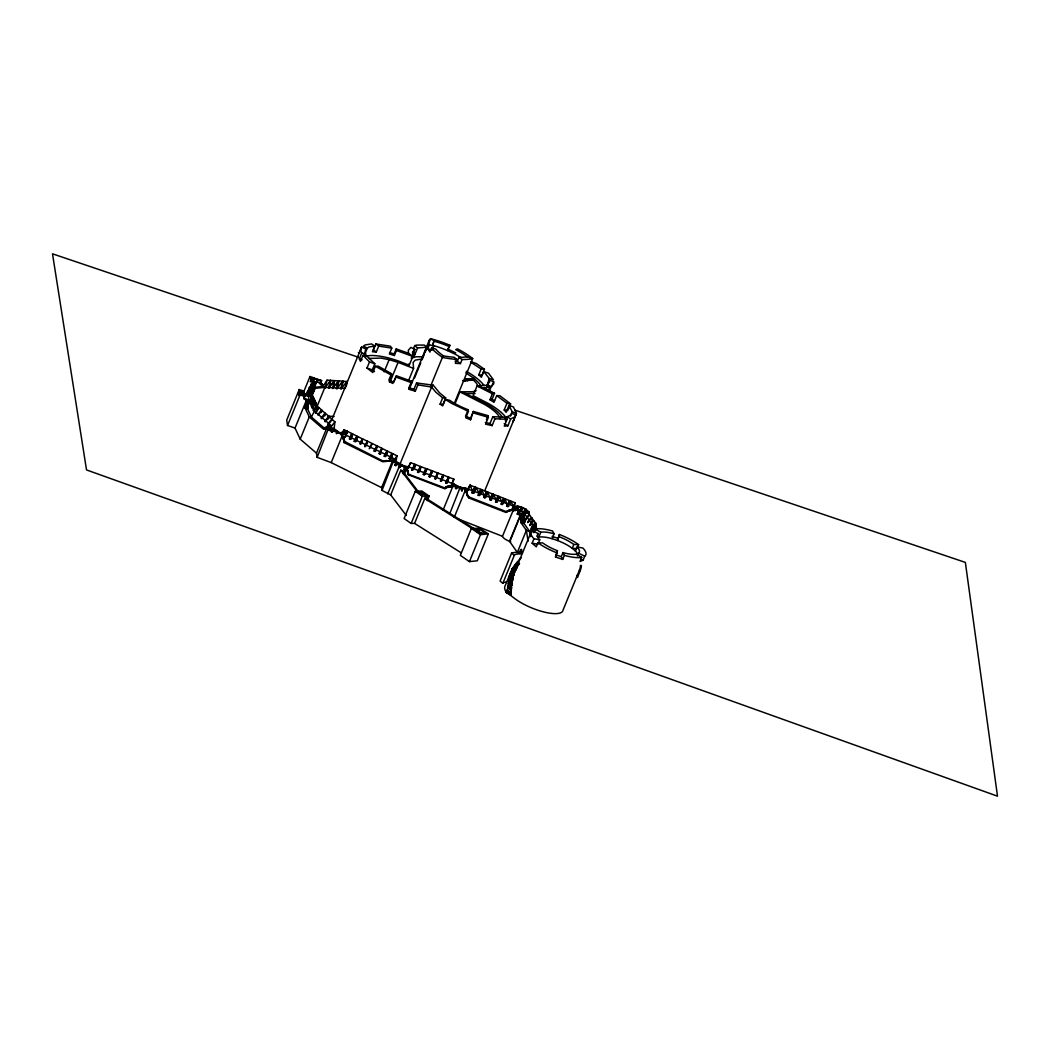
<?xml version="1.0" encoding="UTF-8"?>
<svg xmlns="http://www.w3.org/2000/svg" width="1050" height="1050" viewBox="0 0 1050 1050"><rect width="100%" height="100%" fill="white"/><g stroke="black" fill="none" stroke-linecap="round" stroke-linejoin="round"><path stroke-width="1.5" d="M406.298 515.432L390.692 494.931L382.042 490.429L381.609 487.633L331.209 462.604L317.126 457.341L316.483 453.167L300.195 439.123L295.024 428.072L306.587 399.879L305.13 408.083L309.277 416.955L311.404 417.034L317.021 405.956L318.832 407.518L315.407 413.109L319.069 407.715L321.615 409.907C316.496 415.603 316.746 417.926 321.891 410.366L325.054 413.096L321.077 418.163L321.654 418.661L325.762 413.621L328.821 416.259L324.713 421.299L325.303 421.798L329.175 416.798L331.892 419.134C326.839 424.62 326.629 427.022 332.154 419.475L334.897 421.837L334.123 428.728L341.919 434.254L344.006 429.739L347.012 431.156L345.292 436.826L347.012 431.156L340.961 432.508M510.746 588.512L512.124 583.879L508.725 582.002L509.316 577.867C509.092 569.848 517.243 569.743 511.928 579.259M520.813 552.694L520.643 551.591M324.883 415.813L325.054 413.096M331.209 462.604L342.759 434.438L337.614 431.957L336.42 433.729L337.05 431.747L333.007 430.238L332.391 432.219L331.183 431.76L331.813 429.791L330.133 428.846L328.545 428.295L317.126 457.341M332.391 432.219L333.007 430.238M328.637 418.871L328.821 416.259M321.392 412.558L321.615 409.907M311.207 395.509L313.058 387.463L312.309 393.343L310.682 396.27L311.299 400.286M577.316 553.573A22.68 6.969 22.3 0 0 575.426 551.053L577.093 546.971L582.881 548.021A29.689 9.122 22.3 0 1 584.758 556.172L583.091 560.241L580.046 561.448L581.726 557.366L576.201 554.124A22.68 6.969 22.3 0 1 562.957 552.562L564.375 555.332L562.708 559.414L555.516 557.012L557.458 550.725A22.68 6.969 22.3 0 1 542.771 542.942L537.967 542.758L536.288 546.827L532.14 543.217L533.964 538.755A29.689 9.122 22.3 0 1 532.087 530.604L538.322 533.571A22.68 6.969 22.3 0 0 539.753 539.805L538.532 542.784M577.579 547.221L578.616 544.674A29.689 9.122 22.3 0 0 559.401 534.503L557.563 540.514A22.68 6.969 22.3 0 1 572.25 548.297L575.426 551.053M555.516 557.012L557.458 550.725M552.064 538.676L554.059 533.794A22.68 6.969 22.3 0 0 540.816 532.245L538.821 537.128A22.68 6.969 22.3 0 1 552.064 538.676L557.563 540.514L559.401 534.503M308.175 394.485L308.516 393.697L311.469 394.852L312.244 389.235L310.682 396.27L304.356 394.393M313.189 391.755L313.989 385.875L309.986 391.676L314.842 384.221L314.029 390.272L312.021 394.039M441.367 480.454L440.488 480.992L441.262 481.281L443.625 475.23L448.35 477.028L445.988 483.092L446.657 483.341L449.006 477.33L453.876 479.181L451.395 485.887C449.977 485.271 449.505 487.673 450.109 485.992M445.988 483.092L448.35 477.028M446.657 483.341L449.006 477.33M312.821 392.661L314.108 385.626L309.094 393.028M492.699 497.398L493.277 494.248L498.054 496.099L496.532 501.467L495.574 501.966L496.401 502.294L499.131 496.519L503.869 498.369L501.152 504.131L502.071 504.499L504.919 498.789L509.644 500.627L506.756 506.323L508.83 506.258L507.727 505.837L504.919 498.789L502.071 504.499L504.919 498.789L503.921 501.664M312.244 398.79L312.743 396.126L314.79 400.326L313.976 404.303M315.302 405.287L315.814 402.636L316.772 404.683L315.998 408.66M346.789 381.491L341.736 388.238L345.306 388.408L346.789 381.491L343.232 381.294L341.408 389.038L340.725 389.012L342.628 381.15L338.979 380.953L337.116 388.815L336.433 388.789L338.297 380.848L334.648 380.664L332.929 388.644L334.044 380.612L330.816 380.441L329.044 383.001M350.162 437.194L345.988 435.12L347.537 431.419L351.855 433.558L349.466 438.887L350.346 439.333L352.734 434.031L356.869 436.078L354.139 441.223L355.202 441.748L357.774 436.564L362.211 438.769L360.058 444.15L362.657 438.913L367.172 441.158L364.888 446.552L367.513 441.197L371.949 443.402L369.298 448.744L372.356 443.572L376.845 445.804L374.154 451.159L377.383 446.053L381.833 448.271L379.102 453.613L382.423 448.626L386.925 450.857L384.195 456.146L384.838 456.461L387.555 451.198L391.913 453.364L389.091 458.574L389.931 458.994L392.674 453.666L396.952 455.792L396.034 461.423M312.939 402.137L313.701 398.199L310.236 403.883M313.031 402.294L313.832 398.265L310.59 403.41L312.309 408.384L315.814 402.636M314.317 403.174L314.842 400.549L315.709 402.386L312.48 407.439M391.913 453.364L391.072 458.929L389.931 458.994M311.535 394.734L313.058 387.463L307.466 395.469L304.421 394.301L306.324 395.404M346.421 385.691L347.274 381.57M330.816 380.441L328.821 388.119L330.54 380.363L326.996 380.179L323.151 386.203L321.103 383.132L313.32 381.255L314.213 378.118L317.323 379.194L316.444 382.318L317.323 379.194M313.254 391.663L314.842 384.221L311.286 389.327M487.056 494.209L487.528 491.991L492.345 493.881L490.744 499.196L489.707 499.682L491.794 499.616L490.744 499.196L487.528 491.991L484.824 497.779L483.774 497.372L486.452 491.571L481.714 489.733L479.062 495.534L478.117 495.167L480.913 489.418L476.044 487.515L473.169 493.238L471.804 492.712L474.928 487.082L470.059 485.179L466.121 492.437M481.005 493.027L481.714 489.733L484.929 496.926L485.979 497.346L484.824 497.779L487.528 491.991L486.373 496.007M326.996 380.179L325.198 387.923L321.707 385.035M515.209 502.806L513.568 508.108L512.334 508.489L515.209 502.806L510.576 500.994L507.793 506.73M361.725 352.918L365.964 354.388L365.006 352.262L365.754 348.941L361.659 347.064L360.767 350.805L361.725 352.918L359.297 358.824L360.465 361.41L362.985 355.281L367.014 356.291L374.811 363.746L372.304 369.876L374.522 371.608M475.545 489.733L476.044 487.515L480.165 495.075L481.714 489.733L479.062 495.534M356.869 436.078L355.386 441.236L354.139 441.223M414.632 468.234L415.472 464.572L420.367 466.449L418.648 471.765L419.304 472.027M413.884 468.011L414.763 464.271L410.563 462.669L407.925 468.536L406.311 468.064M386.124 454.164L386.925 450.857M386.754 454.492L387.555 451.198M391.847 457.026L392.674 453.666M380.992 451.605L381.833 448.271M376.806 448.271L377.383 446.053M509.827 503.829L510.576 500.994L513.332 506.061L508.804 504.289M362.053 441.105L362.657 438.913M366.266 444.439L367.172 441.158M376.845 445.804L375.165 451.054L374.154 451.159M492.174 498.264L493.277 494.248L497.359 501.782L499.131 496.519L502.963 503.974M362.211 438.769L360.662 443.651M356.816 439.95L357.774 436.564M366.568 444.57L367.513 441.197M420.026 470.282L421.037 466.699L425.985 468.576L423.268 474.456L424.239 474.784L426.996 468.851L431.812 470.689L429.148 476.661L429.923 476.962L432.613 471.043L437.483 472.894L435.488 479.076L438.034 473.117L442.929 474.981L441.197 479.273L436.196 477.356L435.488 479.076M316.221 408.765L317.021 405.956M469.416 487.449L470.059 485.179L473.091 492.306L474.469 492.844L473.169 493.238L476.044 487.515L474.863 491.518M484.929 496.926L486.452 491.571L484.929 496.926L483.774 497.372M496.532 501.467L498.054 496.099L495.574 501.966M490.744 499.196L492.345 493.881L489.707 499.682M479.273 494.721L480.913 489.418L479.273 494.721L478.117 495.167M342.641 433.611L344.006 429.739L341.946 435.304L342.786 433.532L347.012 431.156M469.192 487.817L470.059 485.179L466.83 490.77L465.006 489.746L466.358 491.873L465.964 490.127M502.097 503.633L503.869 498.369L501.152 504.131M342.983 436.17L343.98 440.567L342.234 435.553M351.606 437.312L352.734 434.031M407.925 468.536L410.563 462.669M351.855 433.558L349.466 438.887M473.091 492.306L474.928 487.082L473.091 492.306L471.804 492.712M342.602 437.246L342.654 435.763M317.415 381.99L318.412 379.549L321.641 380.664L320.644 383.106L324.87 387.411L316.929 406.783M318.412 379.549L321.641 380.664M507.727 505.837L509.644 500.627L506.756 506.323M441.262 481.281L443.625 475.23M347.537 431.419L345.292 436.826M299.762 392.884L302.033 393.671L301.77 392.004L299.512 391.217L298.817 395.64L299.814 393.212L302.085 393.986L304.828 395.732L303.831 398.173L309.107 399.998L308.543 396.336L303.266 394.524L304.132 391.23L299.25 389.55L286.702 420.131L287.529 425.486L295.024 428.072M299.25 389.55L298.476 393.448M287.529 425.486L300.077 394.905L299.814 393.212M300.654 393.619L301.652 391.178L304.264 392.083M302.82 394.012L309.999 376.504L313.596 377.751L312.664 381.019M303.266 394.524L304.132 391.23M304.329 394.603L304.08 395.286M309.999 376.504L311.22 379.024L310.314 381.898L311.338 379.391L313.254 380.061L314.239 382.069L313.215 384.576L315.512 387.214L322.613 386.518L319.554 383.394L320.552 380.966M304.828 395.732L303.962 399.026L309.369 401.415L312.743 396.126M305.34 395.273L310.091 386.873L312.06 388.854L309.973 387.03M313.596 377.751L312.546 380.31L313.215 380.533L314.213 378.118M307.768 392.962L308.976 389.996M309.579 388.526L312.414 381.623L311.338 379.391M312.388 387.568L311.128 389.865M311.089 391.02C306.521 385.508 310.734 393.015 311.299 390.508L309.356 388.447L311.377 390.39M311.719 389.655C304.828 382.751 313.674 394.866 313.267 386.177C312.966 390.81 308.057 381.373 312.664 387.502M325.185 428.912L311.404 417.034L307.598 408.936L309.133 400.903L306.666 400.05M313.674 391.112L315.932 382.554L311.469 389.025M310.853 398.698L315.131 388.29L324.87 387.411M300.195 439.123L309.277 416.955L323.006 428.754L325.592 429.371M321.103 383.132L322.914 385.77L320.906 383.631M316.772 404.683L313.228 410.55L313.648 409.946L315.525 412.02M323.361 428.597L325.986 429.148M324.122 428.137L326.918 428.321M339.294 433.125C335.606 429.699 327.338 425.591 324.686 427.547M330.396 427.836L326.839 426.484M316.483 453.167L328.033 425.001L329.713 426.142L329.293 428.676M328.033 425.001L327.954 429.726L329.49 429.936L329.884 427.245M331.537 420.394L361.594 347.104M361.659 347.064L359.244 352.958L358.339 352.551M329.713 426.142L329.49 429.936M329.543 430.277L330.133 428.846M329.595 430.605L330.186 429.174M334.897 421.837L330.566 427.402M331.813 429.791L331.223 431.222L332.43 431.668M365.019 353.745L367.342 348.075L369.023 346.973L374.758 346.093L372.435 351.763L376.307 351.999L378.722 346.093L391.781 348.114L389.366 354.021L394.38 355.517L396.441 350.503L396.191 348.902L408.516 353.259L412.86 356.449L409.251 365.242L397.858 360.78A41.974 12.902 22.3 0 0 365.151 356.423M336.459 433.178L337.05 431.747M337.024 433.387L337.614 431.957M391.781 348.114L390.456 346.198L375.795 343.954L373.38 349.847L376.307 351.999M395.548 376.937L411.863 382.856L411.613 381.268L396.414 375.782L392.884 383.46L389.183 381.649L391.755 375.362L391.492 373.656L378.21 366.174L375.388 366.266L372.803 372.553L366.988 368.051L369.508 361.922L362.985 355.281M340.489 434.687L341.079 433.256M342.3 436.734L342.09 435.225M343.77 441.079L343.98 440.567M383.631 461.331L344.085 441.236M343.901 441.709L344.518 440.554M385.901 461.396L382.764 461.79L344.046 442.562L344.321 441.026M350.346 439.333L350.989 438.808L350.109 438.362M384.169 371.818L389.143 359.691L398.094 362.355L413.556 368.406L408.594 380.507M394.38 355.517L394.144 353.929L396.191 348.902M361.069 443.861L361.751 442.194M391.492 373.656L388.92 379.942L393.737 382.305L396.414 375.782M390.049 381.99L398.094 362.355M364.586 446.408L365.873 446.276L364.888 446.552M413.529 348.521L414.711 345.634L416.535 345.109L424.226 345.056L426.904 347.209L422.979 356.751L416.062 356.803L411.259 358.181L414.868 349.387L410.891 347.392L408.292 350.293L408.516 353.259M413.661 357.486L417.572 347.944L426.904 347.209M379.102 453.613L380.861 453.81L379.693 453.902M415.301 391.191L413.962 389.274L416.561 382.948L417.9 384.864L415.301 391.191L409.198 389.379L408.949 387.778L411.613 381.268M409.198 389.379L429.056 340.712M414.566 377.895L420.748 362.827M421.982 359.822L423.833 355.294M425.066 352.288L428.164 344.754M429.398 341.736L430.631 338.73A40.136 12.338 22.3 0 1 449.938 345.306L447.458 350.556A35.451 10.894 22.3 0 0 433.729 345.621L432.548 345.319M454.164 403.817L472.697 358.627A76.099 23.389 22.3 0 1 462.079 359.533L460.425 363.576L455.319 363.339L456.908 359.467L454.138 357.262A71.4 21.945 22.3 0 1 443.389 355.871L442.785 355.399A35.017 10.762 22.3 0 1 435.592 348.941L431.537 348.049L429.883 352.078L427.796 348.81L429.45 344.767A39.703 12.206 22.3 0 1 430.631 338.73L435.383 341.591A35.451 10.894 22.3 0 1 449.111 346.526L449.938 345.306M384.195 456.146L385.993 456.383L384.838 456.461M384.142 460.976L390.075 460.884L383.552 461.134M433.099 343.967L433.939 341.526A35.017 10.762 22.3 0 0 433.755 346.054L432.652 348.744M385.783 460.937L388.159 460.845L385.219 460.661M384.602 460.792L389.169 460.858L385.914 460.635M388.762 460.688L390.954 460.884L388.762 460.688L389.931 461.239M389.773 460.701L391.991 460.911L389.773 460.701L390.81 461.252M390.718 460.648L392.989 460.884L390.718 460.648L391.821 461.317M393.724 460.871L391.453 461.016L393.592 461.186M381.609 487.633L393.422 458.837L395.574 459.966L395.758 461.134L393.619 460.149L393.422 458.837M393.619 460.149L392.7 462.735L393.658 460.399L396.992 462.643L396.034 464.979L394.826 465.15L395.784 462.814L396.992 462.643M382.042 490.429L393.658 460.399M394.826 465.15L395.469 465.531L396.414 463.194L397.674 463.063L400.102 464.559L398.541 467.421L400.05 467.197L401.008 464.861L404.867 466.948L403.909 469.284L404.552 469.508M430.671 385.993L442.457 357.249A39.703 12.206 22.3 0 1 431.537 348.049M387.686 493.894L400.102 464.559M399.538 465.229L431.602 387.056L433.269 385.192L439.491 392.779L445.673 397.884L443.074 404.211L440.068 404.184L442.667 397.845L445.673 397.884M399.262 467.67L401.008 464.861M449.111 346.526L447.458 350.556L454.059 353.679A35.451 10.894 22.3 0 1 460.11 357.066M390.692 494.931L400.837 470.177L402.347 470.702L418.648 492.122M402.872 473.616L405.51 467.171L407.413 466.659L404.079 474.771M406.862 469.613L406.652 468.051L408.083 474.036L444.99 488.001L445.134 488.919L408.174 474.692L408.083 473.786L408.174 474.692M406.928 469.061L408.017 471.529M406.508 468.864L407.676 471.398M407.938 472.631L407.61 470.571M407.833 470.597L408.148 472.119M407.991 471.188L408.24 472.749M408.083 474.036L407.964 473.13M408.542 474.836L408.306 473.261M415.472 464.572L412.466 470.295L411.744 470.019L414.763 464.271M454.991 361.279L457.341 361.344L458.994 357.315A71.4 21.945 22.3 0 0 467.211 356.79L466.974 356.541A35.451 10.894 22.3 0 0 455.713 349.65L457.419 348.849A40.136 12.338 22.3 0 1 472.697 358.627L466.961 356.606M492.122 425.617L489.983 423.544L492.804 416.679L494.931 418.753L492.122 425.617L485.559 424.187L488.368 417.336L488.106 415.669L473.366 411.442L470.558 419.79L465.78 417.808L468.431 411.364L468.182 409.749A31.277 9.621 22.3 0 1 449.754 400.326L445.384 399.42L442.733 405.877L440.068 404.184M420.367 466.449L417.533 472.238L418.202 472.487L421.037 466.699M427.35 500.653L429.201 496.112L421.851 491.019L415.275 491.308L404.092 518.543L411.141 523.425L414.579 523.386L460.963 552.681M423.308 474.429L425.985 468.576M424.239 474.784L426.996 468.851M454.939 403.935L459.9 391.834L472.238 391.742A33.088 10.172 22.3 0 0 476.083 390.639M465.281 378.984L464.638 380.205L465.727 380.979L466.607 379.903L465.281 378.984L464.139 381.413L462.748 380.441M465.727 380.979L467.066 378.774L468.628 379.877L469.022 378.906L470.269 379.785L470.649 378.84L473.366 379.706L473.931 378.315L465.78 372.842M466.607 379.903L467.066 378.774M466.187 379.851L467.421 380.717L469.022 378.906M420.906 494.694L421.942 492.201L425.499 494.668L421.26 494.327L418.241 492.24L421.942 492.201M429.148 476.661L431.812 470.689M467.814 379.746L468.877 380.494L470.649 378.84M429.923 476.962L432.613 471.043M411.141 523.425L422.31 496.178L429.201 496.112M472.172 378.879L470.334 380.297L469.271 379.549M471.673 379.523L472.408 380.205L474.758 379.089L471.398 380.192L470.663 379.496M414.579 523.386L425.762 496.151M472.5 528.727L424.751 498.579L426.484 498.566L427.481 496.125M434.897 478.866L437.483 472.894M478.761 374.811L481.149 368.996L484.444 369.246L482.068 375.073L478.761 374.811L481.386 377.291L483.748 371.556L488.526 373.196L493.447 379.785L489.248 378.486L483.748 371.556M468.182 409.749L465.531 416.207L470.558 418.281L470.558 419.79M440.488 480.992L442.929 474.981M470.558 418.281L473.366 411.442M489.248 378.486L487.029 386.046L489.418 380.205L493.631 381.662L493.789 383.736L491.177 386.636L489.392 391.007M444.99 488.001C445.922 486.294 445.699 490.087 445.226 487.423M445.659 487.581C446.591 485.94 446.342 489.694 445.883 487.029M446.316 487.2C447.129 485.441 446.985 489.234 446.565 486.609M446.906 486.727L447.773 487.462L447.064 486.321M447.628 486.544L448.954 486.216L449.098 487.134L448.442 486.019M447.773 487.462L447.786 486.176M448.586 486.938L447.93 487.095M448.954 486.216L449.676 487.029L449.072 485.927M487.974 391.387L489.812 386.938L484.851 385.232L477.067 385.954L473.077 395.666L488.408 403.515A41.672 12.81 22.3 0 1 506.533 418.464M450.253 486.911L450.227 485.704M452.668 485.428L451.513 484.339L453.876 479.181M491.833 386.046L493.631 381.662M450.371 486.623C452.104 487.922 452.353 484.208 452.051 486.701M452.196 486.334L452.524 484.509L461.777 487.699M443.048 510.156L453.784 483.971L457.682 486.045L456.711 488.421L455.516 488.381L456.501 486.006L457.682 486.045M489.956 399.735L492.398 393.803L494.524 393.277L492.083 399.21L489.956 399.735L493.986 402.308L496.729 395.601L499.879 395.732L510.615 403.869L508.423 409.224M455.516 488.381L456.934 486.347L461.842 487.646L462.696 488.512L461.724 490.888L463.089 488.486L466.134 488.316L454.191 517.44M486.426 419.777L488.106 415.669M449.873 513.424L459.979 487.764M465.872 491.676L465.727 490.717M466.476 493.146C466.095 490.245 467.486 496.821 466.751 492.345M466.791 493.631L467.814 496.545L506.678 511.796L505.916 512.439L469.022 498.041L466.528 492.883M467.211 493.789L467.355 494.747M467.119 495.324L466.974 494.366M469.206 497.582L467.539 495.482M467.67 495.587L467.211 494.957L467.368 495.915M467.814 496.545L467.827 495.193M468.444 495.889L468.418 497.28M484.798 490.665L516.495 413.372L513.424 406.954L508.974 405.405L506.126 412.335L504.184 409.973L506.94 403.266L496.729 395.601M469.061 496.624L469.022 498.041M505.339 420.958L507.032 416.824L510.904 414.934L511.56 413.398L515.852 414.868L513.03 421.759L513.66 420.289M492.804 416.679L503.934 417.139L507.084 419.291L504.276 426.156L507.885 425.801L510.707 418.924L515.012 416.824L515.852 414.868M510.431 416.141L512.242 411.81L508.974 405.405M471.384 528.452L460.346 555.371L469.429 561.619L477.304 560.779L488.342 533.859L479.483 528.268L471.384 528.452L480.48 534.699L488.342 533.859M477.737 529.476L476.871 531.576L478.892 531.536L483 534.135M491.676 497.884L490.77 500.089L493.277 494.248L491.676 497.884L496.479 499.748M478.564 531.536L479.43 529.436M478.892 531.536L479.758 529.423L485.244 532.888L480.165 533.426L474.508 529.541L479.758 529.423M469.429 561.619L480.48 534.699M497.359 499.971L496.401 502.294L499.131 496.519L497.359 499.971L502.097 501.821M505.916 512.439L507.36 511.363L506.166 511.822M506.638 512.006L506.927 511.192M507.334 511.639L507.583 510.799M507.951 511.363L508.213 510.523M508.791 510.3L508.108 510.969L509.237 510.471M508.646 510.825L512.216 509.801M509.946 509.985L509.211 510.641L511.035 510.051M510.221 510.681L511.153 509.749M510.352 510.366L514.946 508.646L513.568 508.108M511.442 510.444L512.768 509.657M512.046 510.326L512.334 509.499M512.899 509.329L512.177 509.998L513.476 511.166L515.077 508.371L522.887 511.547L524.738 513.24L523.451 516.377L520.485 515.537L509.867 541.446L510.746 541.747L508.384 540.868A7.954 2.441 22.3 0 1 502.477 536.288L513.489 509.565M516.639 510.274L517.926 507.137L517.217 506.061L515.169 506.179L513.201 509.933L515.432 510.681M517.926 507.137L516.062 509.171M521.732 510.983L520.249 511.166L521.378 507.006L517.729 506.1L517.269 508.764M517.151 510.313L518.438 507.176L517.729 506.1M517.178 514.041L518.464 510.904L520.117 510.877L518.831 514.014L517.178 514.041L520.498 515.511M519.317 510.156L517.952 510.589M518.411 513.621L518.687 512.964L523.372 515.484M520.708 508.62L521.876 509.079L521.509 509.723L520.708 508.62L521.378 507.006M518.188 513.699L519.842 513.529M520.892 511.232L522.533 507.465L526.732 509.617L522.178 508.108L522.533 507.465M520.196 515.406L509.552 541.341L517.335 552.392L526.378 530.355L521.102 522.861L519.868 513.398L523.149 514.526L523.753 516.928L520.629 516.023M521.049 514.736L523.346 514.579M522.887 511.547L523.622 512.82M525 509.512L522.48 515.314L523.451 516.377M523.346 514.592L521.049 514.762M524.344 511.14L523.963 512.807L517.663 510.339M523.543 514.592L523.071 515.248M523.793 514.447L525.63 509.959L528.846 511.534L528.544 513.949M521.417 522.099L524.423 522.847L523.517 517.479L524.842 514.251L527.533 511.862L529.397 514.5L526.706 516.889L524.331 522.703M525.63 509.959L526.732 511.009L526.312 513.188M522.467 552.956A28.416 8.728 22.3 0 0 511.586 553.087L500.102 581.083L502.819 583.314A20.108 6.182 22.3 0 1 504.276 582.396M530.617 536.629L529.869 531.786L524.107 523.596L525.709 519.711M536.091 526.536L535.513 522.979L533.925 520.734L529.778 525.486L530.906 522.716L533.597 520.406L531.746 517.781L527.743 522.598L528.885 519.816L531.444 517.611L529.607 514.999L525.604 519.579M502.819 583.314L514.303 555.319A20.108 6.182 22.3 0 1 521.299 554.033M580.466 565.386A4.777 0.827 -71 0 1 579.351 570.334L563.049 610.089A29.689 9.122 22.3 0 1 544.898 612.229A29.689 9.122 22.3 0 1 514.999 598.736L505.982 591.938A44.074 13.545 22.3 0 1 504.801 586.661L512.046 568.982L520.157 558.482M511.875 585.716L508.449 583.984L508.725 582.002M510.851 595.127L509.827 593.985L511.678 587.829L508.161 586.123L508.449 583.984M535.513 522.979L532.599 525.105L529.869 531.786L526.378 530.355L528.058 541.275M536.314 529.121L535.618 523.281L531.589 528.688L531.457 527.887M511.455 590.008L507.793 588.249L508.161 586.123M506.166 592.213L507.793 588.249M511.822 579.049L530.841 532.665M535.854 524.79L531.799 530.092M513.607 566.724L516.429 568.037L518.109 565.123L515.891 563.653M510.93 595.206L511.14 592.528L506.992 590.192L506.52 592.804L510.313 594.549M510.182 575.072C513.686 579.771 515.393 573.444 510.681 572.919M515.918 570.308L517.164 567.276M530.263 535.067L532.087 530.604M512.072 579.876L513.279 576.923M536.143 526.339C532.731 529.043 526.575 538.322 536.209 526.732L536.484 528.504L533.269 531.536L532.993 529.764M506.822 593.224L506.809 592.108L510.602 593.854L510.786 595.061M510.799 586.307L512.899 578.747L509.67 576.345M510.917 584.181L512.597 580.099M533.807 532.652L535.303 528.99A29.689 9.122 22.3 0 1 552.641 531.024L554.059 533.794M509.657 593.512C514.093 585.651 508.358 592.056 510.379 594.392M510.536 594.799L510.694 593.959M537.101 536.55L538.322 533.571M562.708 559.414L561.291 556.644L562.957 552.562M578.616 544.674L573.812 544.477L572.25 548.297L577.054 548.494M577.421 555.923L578.537 553.192A22.68 6.969 22.3 0 0 577.093 546.971M576.568 577.119L577.461 577.421L580.243 570.636A4.777 0.827 -71 0 0 581.254 565.425M342.877 437.771L343.324 436.708M436.196 477.356L438.034 473.117M443.152 355.648L442.378 357.407A76.099 23.389 22.3 0 0 456.908 359.467M344.046 442.562L344.649 441.184M343.153 437.916L343.508 437.194M343.022 438.217L343.376 437.496M315.026 388.474L311.417 384.051L313.189 386.308M409.329 466.266L408.634 467.946M314.79 400.326L311.391 406.324L314.842 400.549M343.114 438.559L343.639 437.627M343.271 439.058L343.836 438.021M343.455 439.491L344.006 438.519M343.586 439.911L344.124 438.926M343.665 440.409L344.256 439.333M396.952 455.792L394.839 459.113L390.718 457.065M334.044 380.612L329.306 387.66L332.653 387.817M336.394 384.759L338.979 380.953M341.539 383.788L343.232 381.294M331.905 384.497L334.648 380.664M338.297 380.848L333.257 387.844L336.748 388.001M330.54 380.363L325.382 387.476L329.004 387.647M342.628 381.15L337.431 388.041L341.053 388.211M307.466 395.469L312.231 388.841L309.382 392.333M309.54 392.07L313.989 385.875L312.414 393.146L313.346 387.279L310.354 390.784M308.438 393.829L312.244 389.235L310.682 396.27L303.135 393.671M307.571 395.207L311.417 390.626M414.868 349.387L412.532 351.986L412.86 356.449L396.441 350.503M532.941 529.331L532.744 528.058L535.933 524.974L536.169 529.056M533.361 532.009L536.576 528.977M508.528 511.127L509.368 510.169M509.079 510.996L509.801 510.339M509.657 510.812L510.536 509.867M510.812 510.549L511.77 509.631M467.421 380.717L468.628 379.877M526.444 512.295C527.139 510.562 530.801 513.306 527.874 513.463M468.877 380.494L470.269 379.785M412.808 354.401L415.209 353.719L413.306 352.183M489.812 386.938L484.339 388.067L477.067 385.954L492.398 393.803M411.744 470.019L413.188 469.704M466.83 490.77L468.326 490.455L464.756 489.051L466.121 491.085M368.917 358.47L380.94 358.089L389.143 359.691M526.011 512.361L523.766 512.177L524.698 512.781M395.469 465.531L396.716 465.399M507.084 419.291L494.931 418.753M374.692 451.421L375.716 451.329M462.696 488.512L460.031 488.67L456.934 486.347M520.393 557.904L521.43 557.852M422.507 358.903L415.209 360.15L413.123 362.473L413.556 368.406M500.036 418.688A33.403 10.264 22.3 0 0 484.562 404.46L459.9 391.834L465.859 393.566L475.059 393.501M455.962 488.723L456.711 488.421M327.731 416.167L334.123 416.469M389.091 458.574L391.059 458.955M323.124 385.271L322.56 385.744L325.198 387.923M433.269 385.192L416.561 382.948M518.438 507.176L521.496 507.833M394.616 462.302L404.145 466.856M384.458 461.147L386.833 461.423M385.074 461.029L387.476 461.331M470.754 361.581L476.333 363.562L484.444 369.246M506.94 403.266L510.615 403.869M504.184 409.973L507.872 410.563M533.964 538.755L539.753 539.805M532.14 543.217L537.928 544.268M417.9 384.864L431.602 387.056L435.816 392.188L442.667 397.845M524.738 513.24L525.879 513.463M454.414 486.701L452.812 486.347L452.524 484.509L454.256 485.691M488.368 417.336L473.366 412.939M485.297 422.507L489.983 423.544M521.036 518.936L524.042 519.671M520.852 519.383L523.858 520.131M521.128 519.789L524.134 520.524M520.957 520.196L523.963 520.931M521.22 520.564L524.226 521.312M521.049 520.971L524.055 521.719M521.312 521.338L524.317 522.086M521.154 521.732L524.16 522.48M521.102 522.861L524.107 523.596M312.414 381.623L314.239 382.069M311.391 384.116L313.215 384.576M520.905 518.096L523.937 518.897M520.734 518.503L523.779 519.304M520.734 517.059L523.819 517.899M520.524 517.571L523.609 518.411M520.393 516.574L523.517 517.479M429.45 344.767L433.755 346.054M427.796 348.81L432.101 350.096M389.563 352.564L394.144 353.929M408.949 387.778L413.962 389.274M552.077 536.379L557.839 538.309M555.791 554.807L561.291 556.644M358.339 357.21L52.5 253.824L86.52 469.928L997.5 796.176L965.357 562.406L515.143 410.209M305.747 404.696L308.201 405.536M305.589 405.09L308.044 405.917M514.539 506.586L516.941 507.399M369.508 361.922L374.811 363.746M359.297 358.824L362.132 359.796M366.988 368.051L372.304 369.876M313.714 378.459L312.309 377.974L313.136 379.693L311.22 379.024M314.317 378.827L317.428 379.903M309.186 392.884L312.113 393.894L309.238 392.818M299.473 391.02L301.652 391.178M300.077 394.905L304.959 396.585M306.469 400.549L309.002 401.559L306.534 400.706M308.792 402.084L306.324 401.231L308.871 402.268M306.206 401.887L308.674 402.741M306.298 402.058L308.766 402.911M305.97 403.187L308.503 404.171L306.036 403.318M305.668 404.526L308.136 405.379M305.655 405.221L308.123 406.074M305.471 405.956L308.004 406.954L305.537 406.101M307.991 407.269L305.524 406.416M305.327 406.914L307.794 407.767M305.406 407.072L307.873 407.925M305.13 408.083L307.598 408.936M334.123 428.728L327.233 426.248M328.493 427.954L330.081 428.505M400.221 465.347L404.867 466.948M455.766 486.216L461.803 488.289M399.144 466.896L400.05 467.197M579.351 570.334L580.243 570.636M328.269 426.484L329.844 427.035M512.242 411.81L516.495 413.372M328.676 429.174L331.774 430.329M332.981 430.789L337.011 432.285M337.575 432.508L342.759 434.438M413.188 468.562L418.241 470.492M418.924 470.728L424.029 472.671M430.631 475.243L435.606 477.146M441.971 479.561L446.696 481.359M447.366 481.609L452.366 483.512M408.608 466.856L412.44 468.326M424.935 473.077L429.844 474.954M424.095 473.865L425.092 474.233M429.844 476.057L430.684 476.372M446.092 482.265L446.762 482.514M451.513 484.339L452.445 484.693M451.973 485.796L451.539 486.806M503.016 502.176L507.701 504.013M473.996 491.229L478.944 493.159M479.902 493.487L484.614 495.324M485.651 495.744L490.534 497.648M467.591 488.906L472.579 490.849M512.334 508.489L513.712 509.027M457.209 518.621L502.477 536.288M519.566 514.185L520.524 514.553M519.461 514.329L520.511 514.736M468.431 411.364L451.644 403.41L445.384 399.42M407.413 466.659L404.237 465.977L405.51 467.171M448.284 349.335L455.766 352.879M507.36 590.769L511.14 592.528M507.111 592.528L511.061 594.366M578.537 553.192L584.758 556.172M580.597 559.059L583.091 560.241M466.134 488.316L462.21 487.633L463.089 488.486M507.491 587.738L511.009 589.444M367.342 348.075L363.366 346.119L365.216 344.912L371.582 343.928L374.758 346.093M391.755 375.362L375.388 366.266M520.117 510.877L518.346 509.88M342.523 432.797L345.673 434.359M365.649 444.714L370.046 446.906M375.493 449.479L379.903 451.671M380.494 451.959L384.983 454.191M385.626 454.545L389.878 456.645M342.786 433.532L345.502 434.884M351.041 437.627L354.848 439.517M355.884 440.081L360.321 442.286M360.806 442.326L365.334 444.583M370.374 447.156L374.876 449.387M350.017 438.572L350.91 439.005M355.386 441.236L356.134 441.604L355.451 441.053M391.571 460.701L392.818 461.317M387.804 460.661L388.999 461.265M386.794 460.569L388.027 461.16M491.177 386.636L487.213 384.641L489.549 382.042L489.418 380.205M484.339 388.067L494.524 393.277M465.859 393.566L486.308 404.027A37.144 11.419 22.3 0 1 502.451 417.362M507.833 585.493L511.678 587.829M526.732 511.009L529.213 512.334M508.174 583.354L511.573 585.231M470.518 362.027L481.149 368.996M396.034 461.449L404.906 466.436M507.032 416.824L510.707 418.924M504.21 423.701L507.885 425.801M509.434 578.445L512.663 580.269M508.909 579.731L512.124 581.569M509.066 580.178L512.361 582.067M508.528 581.477L512.124 583.879M535.303 528.99L540.816 532.245M518.464 510.904L515.077 508.371M509.736 576.831L512.899 578.747M509.316 577.867L512.466 579.784M393.855 461.619L395.784 462.814M396.414 463.194L399.499 465.084M510.667 573.352L513.739 575.256M510.142 574.652L513.201 576.542M511.074 571.961L514.106 573.851M426.484 498.566L474.193 528.688M492.083 399.21L494.602 400.824M512.807 567.866L515.576 569.651L513.24 567.617M512.439 568.746L515.064 570.938L512.046 568.982M517.243 562.039L519.54 563.561M517.007 562.616L519.304 564.126L516.548 562.892M516.337 563.378L518.582 564.861M515.655 564.217L517.886 565.701M515.196 564.48L517.479 565.989M514.828 565.412L517.099 566.908M514.382 565.661L516.758 567.236M514.054 566.462L516.429 568.037M415.275 491.308L422.31 496.178M458.994 357.315L462.079 359.533M457.341 361.344L460.425 363.576M375.795 343.954L378.722 346.093M453.784 483.971L456.501 486.006M414.711 345.634L417.572 347.944M511.586 553.087L514.303 555.319M315.748 412.269L318.111 414.304M318.504 414.632L321.471 417.191M322.048 417.69L325.106 420.341M325.697 420.84L328.401 423.176M328.755 423.478L331.498 425.841M309.999 393.383L307.926 391.466L309.947 393.527M308.228 390.849L310.104 393.225L308.044 391.296M473.931 378.315L478.629 382.738A36.816 11.314 22.3 0 1 481.176 386.702M472.71 379.496L475.44 382.069A33.088 10.172 22.3 0 1 477.737 385.639M308.346 390.679L310.393 392.608M461.239 490.009L462.105 490.862M312.336 388.185L310.472 386.033L312.428 388.054M312.874 386.991L311.076 384.786L312.952 386.873M321.444 383.657L323.321 385.796M321.274 384.077L323.151 386.203M509.644 593.749L510.458 594.707M400.837 470.177L417.428 491.964M524.842 514.251L526.706 516.889M527.048 517.204L528.885 519.816M529.056 520.104L530.906 522.716M531.287 523.228L532.599 525.105M309.514 401.087L310.511 403.226M312.585 407.689L313.556 409.749M523.241 514.841L523.596 516.023M577.119 575.256L577.461 577.421M532.416 526.667L532.639 528.058M464.874 488.762L465.163 490.691M450.87 485.691L450.909 486.833M409.723 474.534L409.854 475.479M407.256 469.192L407.479 470.899M406.363 467.946L406.704 469.206M342.051 435.067L342.077 436.117M531.746 517.781L532.061 520.839M409.133 363.549L409.251 365.242M536.209 526.732L536.366 529.541M535.618 523.281L535.723 525.958M466.279 371.306A41.344 12.705 22.3 0 1 484.221 385.849M581.726 557.366A29.689 9.122 22.3 0 1 564.375 555.332M557.183 552.93A29.689 9.122 22.3 0 1 537.967 542.758M559.125 536.707A22.68 6.969 22.3 0 1 573.812 544.477M505.352 582.107A20.108 6.182 22.3 0 1 506.651 581.949M519.724 552.681A4.476 0.774 -71 0 1 520.826 552.72M519.461 551.959A6.772 1.181 -71 0 1 521.391 552.431M315.039 383.972L314.134 390.075L315.932 382.554L315.039 383.972M511.652 569.94L514.579 572.329L511.652 569.94M307.624 395.115L307.361 395.771L307.676 395.049M308.739 389.786L310.708 391.847L308.739 389.786M308.582 403.358L306.114 402.504L308.582 403.358M308.306 404.644L305.839 403.791L308.306 404.644M307.991 406.376L305.524 405.523L307.991 406.376M307.598 408.581L305.13 407.728L307.598 408.581"/></g></svg>
